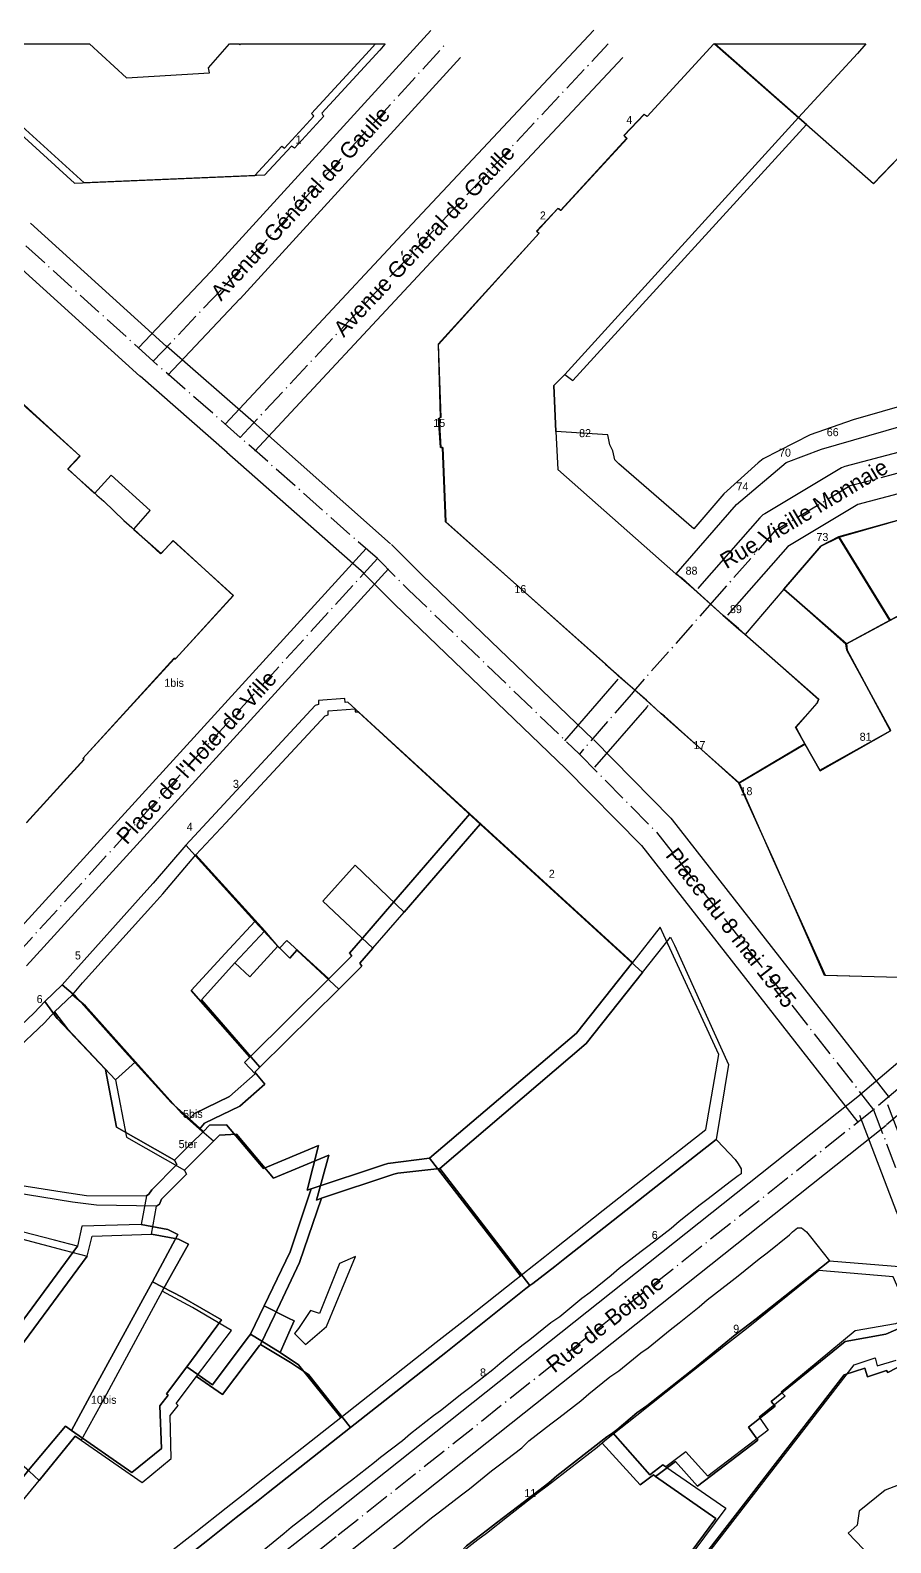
# Model space of a CAD drawing. Header units: metres. Extents: x 1927837 to 1928448, y 4266568 to 4267119.
# Drawn here: x 1927948.6 to 1928034.6, y 4266967 to 4267118.2 of the extents above; entities that cross this region are included whole.
import ezdxf
from ezdxf.enums import TextEntityAlignment as Align

# ---------------------------------------------------------------- set-up
doc = ezdxf.new("R2010")
doc.units = ezdxf.units.M
doc.linetypes.add('DASHDOT', pattern=[3.556, 2.54, -0.508, 0, -0.508])
for name, color, linetype in [('BAT_BATI', 8, 'CONTINUOUS'), ('CAD_LIMITE', 94, 'CONTINUOUS'), ('TXT_ADRESSE', 8, 'CONTINUOUS'), ('TXT_VOIE', 7, 'CONTINUOUS'), ('VOI_AXE', 1, 'DASHDOT'), ('VOI_BORDURE', 7, 'CONTINUOUS')]:
    doc.layers.add(name, color=color, linetype=linetype)

msp = doc.modelspace()

# ---------------------------------------------------------------- linework, layer by layer
at = {"layer": 'BAT_BATI'}
for points in [[(1927938.76, 4267116.8), (1927954.5, 4267116.8), (1927958.19, 4267113.41), (1927966.49, 4267113.9), (1927966.39, 4267114.4), (1927968.49, 4267116.8), (1927969.4, 4267116.8), (1927969.5, 4267116.7), (1927969.59, 4267116.8), (1927984, 4267116.8), (1927984.01, 4267116.78), (1927983.51, 4267116.18), (1927977.7, 4267109.89), (1927977.8, 4267109.69), (1927977.9, 4267109.58), (1927974.99, 4267106.38), (1927974.69, 4267106.58), (1927971.99, 4267103.69), (1927953.97, 4267102.9), (1927946.27, 4267109.91)], [(1928048.43, 4267084.3), (1928030.81, 4267079.21), (1928026.5, 4267077.71), (1928021.8, 4267075.32), (1928021.3, 4267074.92), (1928017.89, 4267071.82), (1928014.89, 4267068.32), (1928007.39, 4267074.83), (1928006.99, 4267075.23), (1928006.79, 4267076.13), (1928006.49, 4267076.73), (1928006.29, 4267077.73), (1928001.09, 4267078.04), (1928000.89, 4267082.64), (1928001.99, 4267083.74), (1928002.79, 4267083.14), (1928026.13, 4267108.74), (1928032.83, 4267102.83), (1928038.54, 4267108.73)], [(1927947.55, 4267081.09), (1927953.55, 4267075.58), (1927952.34, 4267074.28), (1927955.04, 4267071.88), (1927955.24, 4267071.68), (1927955.94, 4267071.08), (1927957.94, 4267069.17), (1927958.74, 4267068.47), (1927958.94, 4267068.27), (1927961.64, 4267065.87), (1927962.85, 4267067.17), (1927968.84, 4267061.66), (1927963.13, 4267055.36), (1927962.93, 4267055.36), (1927953.82, 4267045.36), (1927953.92, 4267045.26), (1927948.21, 4267038.96)], [(1927962.95, 4266964.59), (1927966.15, 4266967.09), (1927969.16, 4266969.48), (1927971.36, 4266971.18), (1927972.36, 4266971.98), (1927980.58, 4266978.48), (1927990.09, 4266985.98), (1927993.09, 4266988.38), (1927998.1, 4266992.37), (1927998.5, 4266992.67), (1927998.8, 4266992.87), (1928001.01, 4266994.57), (1928002.01, 4266995.37), (1928006.82, 4266999.17), (1928010.62, 4267002.17), (1928017.13, 4267007.27), (1928017.23, 4267007.17), (1928019.03, 4267005.27), (1928019.33, 4267004.86), (1928019.63, 4267004.36), (1928019.63, 4267003.86), (1928019.33, 4267003.66), (1928018.53, 4267003.06), (1928016.32, 4267001.36), (1928015.52, 4267000.76), (1928013.42, 4266999.07), (1928012.62, 4266998.37), (1928010.42, 4266996.67), (1928009.61, 4266996.07), (1928007.41, 4266994.37), (1928006.61, 4266993.67), (1928004.51, 4266991.97), (1928003.71, 4266991.37), (1928001.5, 4266989.57), (1928000.6, 4266988.97), (1927998.5, 4266987.27), (1927997.7, 4266986.67), (1927995.49, 4266984.87), (1927994.79, 4266984.27), (1927992.49, 4266982.47), (1927991.69, 4266981.87), (1927989.58, 4266980.17), (1927988.88, 4266979.67), (1927986.58, 4266977.87), (1927985.78, 4266977.17), (1927983.57, 4266975.48), (1927982.97, 4266974.98), (1927980.67, 4266973.18), (1927979.87, 4266972.58), (1927977.67, 4266970.88), (1927976.86, 4266970.18), (1927974.66, 4266968.48), (1927973.96, 4266967.88), (1927971.76, 4266966.08)], [(1927983.57, 4266965.37), (1927985.77, 4266967.07), (1927986.47, 4266967.67), (1927988.67, 4266969.47), (1927989.47, 4266970.07), (1927991.68, 4266971.76), (1927992.48, 4266972.36), (1927994.68, 4266974.16), (1927995.48, 4266974.76), (1927997.69, 4266976.46), (1927998.39, 4266977.16), (1928000.59, 4266978.86), (1928001.39, 4266979.46), (1928003.6, 4266981.16), (1928004.4, 4266981.86), (1928006.5, 4266983.56), (1928007.4, 4266984.16), (1928009.6, 4266985.96), (1928010.31, 4266986.46), (1928012.51, 4266988.26), (1928013.41, 4266988.96), (1928015.41, 4266990.56), (1928016.22, 4266991.26), (1928018.42, 4266992.96), (1928019.32, 4266993.66), (1928021.42, 4266995.35), (1928022.22, 4266995.95), (1928024.43, 4266997.75), (1928024.73, 4266998.05), (1928025.23, 4266998.45), (1928025.63, 4266998.45), (1928026.13, 4266998.05), (1928026.53, 4266997.55), (1928028.43, 4266995.15), (1928021.12, 4266989.35), (1928019.01, 4266987.75), (1928015.11, 4266984.55), (1928014.61, 4266984.15), (1928010.2, 4266980.65), (1928009.2, 4266979.95), (1928007.2, 4266978.26), (1928006.79, 4266977.96), (1928006.19, 4266977.56), (1928001.19, 4266973.66), (1928000.39, 4266972.96), (1927997.28, 4266970.56), (1927995.18, 4266968.96), (1927994.28, 4266968.26), (1927992.17, 4266966.66)], [(1927944.04, 4266966.31), (1927945.94, 4266968.81), (1927947.34, 4266970.61), (1927949.45, 4266973.21), (1927953.05, 4266977.61), (1927953.65, 4266977.21), (1927959.75, 4266973), (1927962.66, 4266975.39), (1927962.56, 4266979.7), (1927963.36, 4266980.7), (1927963.16, 4266980.9), (1927965.17, 4266983.6), (1927967.77, 4266981.79), (1927971.48, 4266986.69), (1927971.58, 4266986.8), (1927974.58, 4266984.99), (1927976.38, 4266983.79), (1927980.58, 4266978.48), (1927972.36, 4266971.98), (1927971.36, 4266971.18), (1927969.16, 4266969.48), (1927966.15, 4266967.09), (1927962.95, 4266964.59)], [(1928012.38, 4266960.84), (1928030.92, 4266984.74), (1928033.02, 4266985.44), (1928033.22, 4266984.64), (1928035.12, 4266985.23)], [(1928044.12, 4266976.12), (1928034.01, 4266972.23), (1928031.41, 4266970.13), (1928031.21, 4266968.73), (1928030.3, 4266967.93), (1928034.8, 4266963.22)]]:
    msp.add_lwpolyline(points, dxfattribs=at)
for points in [[(1928025.33, 4267109.44), (1928001.99, 4267083.74), (1928000.89, 4267082.64), (1928001.09, 4267078.04), (1928001.28, 4267074.24), (1928013.08, 4267063.82), (1928013.68, 4267063.41), (1928014.88, 4267062.31), (1928017.78, 4267059.71), (1928019.38, 4267058.31), (1928019.98, 4267057.8), (1928027.38, 4267051.29), (1928027.18, 4267050.89), (1928025.08, 4267048.49), (1928025.97, 4267046.79), (1928019.37, 4267042.89), (1928011.97, 4267049.61), (1928011.57, 4267049.91), (1928010.17, 4267051.21), (1928007.37, 4267053.61), (1928006.07, 4267054.82), (1927990.07, 4267069.04), (1927989.77, 4267076.45), (1927989.57, 4267076.45), (1927989.38, 4267079.35), (1927989.58, 4267079.45), (1927989.38, 4267086.76), (1927999.4, 4267097.86), (1927999.3, 4267097.96), (1927999.2, 4267098.06), (1928001.31, 4267100.36), (1928001.41, 4267100.36), (1928001.61, 4267100.15), (1928008.22, 4267107.35), (1928008.02, 4267107.55), (1928007.92, 4267107.65), (1928009.92, 4267109.75), (1928010.12, 4267109.65), (1928010.22, 4267109.55), (1928016.88, 4267116.8), (1928017, 4267116.8)], [(1928031.24, 4267115.84), (1928025.33, 4267109.44), (1928017, 4267116.8), (1928032.09, 4267116.8)], [(1928038.9, 4267061.49), (1928034.49, 4267059.19), (1928029.4, 4267067.5), (1928036.7, 4267069.6)], [(1928034.49, 4267059.19), (1928030.09, 4267056.79), (1928023.89, 4267062.3), (1928027.59, 4267066.6), (1928029.4, 4267067.5)], [(1928046.59, 4267046.77), (1928046.69, 4267046.67), (1928045.89, 4267045.97), (1928051.68, 4267036.66), (1928035.96, 4267024.26), (1928036.26, 4267023.96), (1928035.56, 4267023.36), (1928035.36, 4267023.46), (1928027.95, 4267023.67), (1928022.86, 4267035.28), (1928019.37, 4267042.89), (1928025.97, 4267046.79), (1928027.47, 4267044.19), (1928034.58, 4267048.18), (1928030.19, 4267056.19), (1928030.09, 4267056.79), (1928034.49, 4267059.19), (1928038.9, 4267061.49)], [(1927981.04, 4267050.04), (1927981.34, 4267050.03), (1927993.54, 4267038.81), (1927985.93, 4267030.02), (1927981.03, 4267034.72), (1927977.82, 4267031.12), (1927982.82, 4267026.41), (1927981.52, 4267024.92), (1927981.72, 4267024.61), (1927979.42, 4267022.32), (1927975.22, 4267026.22), (1927974.51, 4267025.42), (1927973.31, 4267026.62), (1927972.02, 4267028.13), (1927965.12, 4267035.74), (1927968.12, 4267038.94), (1927978.04, 4267049.64), (1927978.34, 4267049.74), (1927978.34, 4267050.14), (1927981.04, 4267050.34)], [(1928009.74, 4267023.99), (1928004.13, 4267016.89), (1927989.51, 4267004.39), (1927985.3, 4267003.9), (1927984.9, 4267003.8), (1927977.69, 4267001.4), (1927977.19, 4267001.2), (1927978.4, 4267005.7), (1927972.89, 4267003.41), (1927969.19, 4267007.81), (1927967.49, 4267007.72), (1927966.89, 4267007.12), (1927965.49, 4267008.32), (1927965.99, 4267008.92), (1927969.5, 4267010.62), (1927972, 4267012.81), (1927971, 4267014.02), (1927971.5, 4267014.52), (1927979.42, 4267022.32), (1927981.72, 4267024.61), (1927981.52, 4267024.92), (1927982.82, 4267026.41), (1927985.93, 4267030.02), (1927993.54, 4267038.81)], [(1927971, 4267014.02), (1927972, 4267012.81), (1927969.5, 4267010.62), (1927965.99, 4267008.92), (1927965.49, 4267008.32), (1927963.69, 4267009.92), (1927959.09, 4267015.03), (1927954.09, 4267020.64), (1927952.79, 4267021.74), (1927953.8, 4267022.94), (1927960.91, 4267030.84), (1927961.81, 4267031.84), (1927965.12, 4267035.74), (1927972.02, 4267028.13), (1927969.01, 4267024.93), (1927965.7, 4267021.23), (1927971.5, 4267014.52)], [(1927973.31, 4267026.62), (1927974.51, 4267025.42), (1927975.22, 4267026.22), (1927979.42, 4267022.32), (1927971.5, 4267014.52), (1927965.7, 4267021.23), (1927969.01, 4267024.93), (1927970.51, 4267023.53)], [(1928012.95, 4267026.69), (1928018.34, 4267014.77), (1928017.13, 4267007.27), (1928010.62, 4267002.17), (1928006.82, 4266999.17), (1928002.01, 4266995.37), (1928001.01, 4266994.57), (1927998.8, 4266992.87), (1927998.5, 4266992.67), (1927989.51, 4267004.39), (1928004.13, 4267016.89), (1928009.74, 4267023.99), (1928012.55, 4267027.49)], [(1927954.09, 4267020.64), (1927959.09, 4267015.03), (1927957.09, 4267013.23), (1927952.29, 4267018.34), (1927950.99, 4267020.04), (1927952.79, 4267021.74)], [(1927952.29, 4267018.34), (1927957.09, 4267013.23), (1927958.19, 4267007.52), (1927963.99, 4267004.22), (1927964.19, 4267003.82), (1927961.68, 4267001.32), (1927961.48, 4267000.82), (1927961.18, 4267000.62), (1927955.18, 4267000.72), (1927952.78, 4267001.02), (1927946.67, 4267002.03), (1927944.07, 4267002.83), (1927939.97, 4267004.04), (1927936.27, 4267005.94), (1927938.17, 4267007.74), (1927940.67, 4267010.14), (1927949.99, 4267018.94), (1927950.99, 4267020.04)], [(1927964.77, 4266990.5), (1927961.77, 4266992.11), (1927964.38, 4266996.81), (1927963.38, 4266997.31), (1927960.68, 4266997.81), (1927961.18, 4267000.62), (1927961.48, 4267000.82), (1927961.68, 4267001.32), (1927964.19, 4267003.82), (1927963.99, 4267004.22), (1927965.59, 4267005.82), (1927966.89, 4267007.12), (1927967.49, 4267007.72), (1927969.19, 4267007.81), (1927972.89, 4267003.41), (1927978.4, 4267005.7), (1927977.19, 4267001.2), (1927977.69, 4267001.4), (1927975.49, 4266995), (1927972.98, 4266989.7), (1927971.58, 4266986.8), (1927971.48, 4266986.69), (1927967.77, 4266981.79), (1927965.17, 4266983.6), (1927968.68, 4266988.2)], [(1927975.49, 4266995), (1927977.69, 4267001.4), (1927984.9, 4267003.8), (1927985.3, 4267003.9), (1927989.51, 4267004.39), (1927998.5, 4266992.67), (1927998.1, 4266992.37), (1927993.09, 4266988.38), (1927990.09, 4266985.98), (1927980.58, 4266978.48), (1927976.38, 4266983.79), (1927974.58, 4266984.99), (1927971.58, 4266986.8), (1927972.98, 4266989.7)], [(1927960.68, 4266997.81), (1927963.38, 4266997.31), (1927964.38, 4266996.81), (1927961.77, 4266992.11), (1927955.76, 4266981.01), (1927953.65, 4266977.21), (1927953.05, 4266977.61), (1927949.45, 4266973.21), (1927948.45, 4266974.11), (1927943.45, 4266978.42), (1927941.54, 4266976.72), (1927941.64, 4266975.41), (1927940.24, 4266973.81), (1927937.94, 4266975.72), (1927942.35, 4266980.42), (1927945.55, 4266983.82), (1927954.27, 4266995.62), (1927954.77, 4266997.62)], [(1927951.97, 4266996.22), (1927954.27, 4266995.62), (1927945.55, 4266983.82), (1927942.05, 4266987.22), (1927939.95, 4266989.43), (1927939.75, 4266989.63), (1927945.06, 4266996.33), (1927944.66, 4266996.53), (1927945.57, 4266997.93)], [(1927976.08, 4266986.79), (1927978.18, 4266988.59), (1927981.09, 4266995.59), (1927979.49, 4266994.89), (1927977.48, 4266989.89), (1927976.58, 4266990.19), (1927975.38, 4266988.39), (1927974.98, 4266987.89), (1927975.58, 4266987.29)], [(1928014.1, 4266976.05), (1928012.1, 4266974.55), (1928011.8, 4266974.75), (1928010.49, 4266973.75), (1928006.79, 4266977.96), (1928007.2, 4266978.26), (1928009.2, 4266979.95), (1928010.2, 4266980.65), (1928014.61, 4266984.15), (1928015.11, 4266984.55), (1928019.01, 4266987.75), (1928021.12, 4266989.35), (1928028.43, 4266995.15), (1928035.83, 4266994.54), (1928036.93, 4266992.04), (1928037.83, 4266990.04), (1928035.03, 4266988.84), (1928031.02, 4266988.14), (1928023.61, 4266982.04), (1928024.01, 4266981.64), (1928021.41, 4266979.54), (1928022.31, 4266978.24), (1928016.3, 4266973.64)], [(1927999.27, 4266956.55), (1927991.87, 4266966.36), (1927992.17, 4266966.66), (1927994.28, 4266968.26), (1927995.18, 4266968.96), (1927997.28, 4266970.56), (1928000.39, 4266972.96), (1928001.19, 4266973.66), (1928006.19, 4266977.56), (1928006.79, 4266977.96), (1928010.49, 4266973.75), (1928011.8, 4266974.75), (1928012.1, 4266974.55), (1928018.1, 4266970.44), (1928011.68, 4266961.84), (1928012.38, 4266960.84), (1928010.28, 4266958.24), (1928003.97, 4266951.94)]]:
    msp.add_lwpolyline(points, close=True, dxfattribs=at)
at = {"layer": 'CAD_LIMITE'}
for points in [[(1927937.78, 4267116.8), (1927942.1, 4267112.84), (1927941.88, 4267112.59), (1927941.86, 4267112.56), (1927944.98, 4267109.67), (1927945.1, 4267109.79), (1927945.26, 4267109.92), (1927952.99, 4267102.88), (1927971, 4267103.64), (1927973.72, 4267106.56), (1927973.98, 4267106.37), (1927976.91, 4267109.57), (1927976.83, 4267109.66), (1927976.69, 4267109.84), (1927982.46, 4267116.13), (1927983.04, 4267116.77), (1927983.02, 4267116.8)], [(1928016.87, 4267116.8), (1928010.22, 4267109.53), (1928010.07, 4267109.64), (1928009.93, 4267109.76), (1928007.9, 4267107.63), (1928007.99, 4267107.54), (1928008.18, 4267107.36), (1928001.56, 4267100.15), (1928001.35, 4267100.31), (1928001.29, 4267100.36), (1927999.18, 4267098.08), (1927999.31, 4267097.98), (1927999.43, 4267097.87), (1927989.35, 4267086.77), (1927989.61, 4267079.45), (1927989.42, 4267079.38), (1927989.61, 4267076.46), (1927989.8, 4267076.44), (1927990.09, 4267069.01), (1928006.06, 4267054.79), (1928007.4, 4267053.62), (1928010.13, 4267051.19), (1928011.53, 4267049.93), (1928011.92, 4267049.58), (1928019.41, 4267042.93), (1928025.98, 4267046.82), (1928025.03, 4267048.5), (1928027.21, 4267050.89), (1928027.35, 4267051.28), (1928020, 4267057.76), (1928019.34, 4267058.35), (1928017.82, 4267059.67), (1928014.89, 4267062.28), (1928013.66, 4267063.36), (1928013.12, 4267063.83), (1928019.14, 4267070.75), (1928024.1, 4267074.94), (1928027.66, 4267076.28), (1928035.62, 4267078.6)], [(1928016.96, 4267116.8), (1928025.37, 4267109.4), (1928026.17, 4267108.71), (1928032.85, 4267102.82), (1928038.58, 4267108.76), (1928045.89, 4267108.35), (1928045.91, 4267108.82), (1928056.24, 4267107.69)], [(1928045.89, 4267108.35), (1928038.58, 4267108.76), (1928032.85, 4267102.82), (1928026.17, 4267108.71), (1928025.37, 4267109.4), (1928016.96, 4267116.8)], [(1927948.2, 4267038.94), (1927953.96, 4267045.28), (1927953.84, 4267045.36), (1927962.95, 4267055.34), (1927963.09, 4267055.32), (1927968.87, 4267061.65), (1927962.84, 4267067.13), (1927961.6, 4267065.82), (1927958.91, 4267068.29), (1927960.56, 4267070.17), (1927956.66, 4267073.68), (1927955, 4267071.87), (1927952.33, 4267074.31), (1927953.52, 4267075.62), (1927947.49, 4267081.06)], [(1928038.89, 4267061.51), (1928036.68, 4267069.57), (1928029.34, 4267067.54), (1928034.48, 4267059.15), (1928038.89, 4267061.51)], [(1928030.13, 4267056.83), (1928034.48, 4267059.15), (1928029.34, 4267067.54), (1928027.6, 4267066.63), (1928023.87, 4267062.28), (1928030.13, 4267056.83)], [(1928038.89, 4267061.51), (1928034.48, 4267059.15), (1928030.13, 4267056.83), (1928030.2, 4267056.18), (1928034.54, 4267048.13), (1928027.51, 4267044.13), (1928025.98, 4267046.82), (1928019.41, 4267042.93)], [(1928025.98, 4267046.82), (1928027.51, 4267044.13), (1928034.54, 4267048.13), (1928030.2, 4267056.18), (1928030.13, 4267056.83), (1928023.87, 4267062.28), (1928020, 4267057.76), (1928027.35, 4267051.28), (1928027.21, 4267050.89), (1928025.03, 4267048.5), (1928025.98, 4267046.82)], [(1927992.51, 4267039.82), (1927980.32, 4267050.99), (1927980.04, 4267050.97), (1927980.01, 4267051.37), (1927977.37, 4267051.17), (1927977.37, 4267050.75), (1927977.03, 4267050.67), (1927967.07, 4267039.91), (1927964.13, 4267036.71), (1927971.03, 4267029.08), (1927972.32, 4267027.66), (1927973.49, 4267026.4), (1927974.22, 4267027.17), (1927978.4, 4267023.34), (1927980.7, 4267025.65), (1927980.48, 4267025.92), (1927981.81, 4267027.45), (1927984.89, 4267031.03), (1927992.51, 4267039.82)], [(1928019.41, 4267042.93), (1928022.83, 4267035.24), (1928028, 4267023.7), (1928035.37, 4267023.51)], [(1928008.75, 4267024.99), (1927992.51, 4267039.82), (1927984.89, 4267031.03), (1927981.81, 4267027.45), (1927980.48, 4267025.92), (1927980.7, 4267025.65), (1927978.4, 4267023.34), (1927970.53, 4267015.51), (1927969.99, 4267014.97), (1927971.04, 4267013.84), (1927968.49, 4267011.59), (1927964.97, 4267009.89), (1927964.47, 4267009.34), (1927965.87, 4267008.09), (1927966.48, 4267008.71), (1927968.18, 4267008.76), (1927971.87, 4267004.37), (1927977.38, 4267006.67), (1927976.23, 4267002.21), (1927976.66, 4267002.35), (1927983.89, 4267004.76), (1927984.29, 4267004.88), (1927988.47, 4267005.42), (1928003.16, 4267017.92), (1928008.75, 4267024.99)], [(1927951.75, 4267022.73), (1927953.08, 4267021.61), (1927958.07, 4267016.06), (1927962.65, 4267010.97), (1927964.47, 4267009.34), (1927964.97, 4267009.89), (1927968.49, 4267011.59), (1927971.04, 4267013.84), (1927969.99, 4267014.97), (1927970.53, 4267015.51), (1927964.66, 4267022.17), (1927968.04, 4267025.88), (1927971.03, 4267029.08), (1927964.13, 4267036.71), (1927960.84, 4267032.89), (1927959.93, 4267031.86), (1927952.83, 4267023.95), (1927951.75, 4267022.73)], [(1927970.53, 4267015.51), (1927978.4, 4267023.34), (1927974.22, 4267027.17), (1927973.49, 4267026.4), (1927972.32, 4267027.66), (1927971.03, 4267029.08), (1927968.04, 4267025.88), (1927964.66, 4267022.17), (1927970.53, 4267015.51)], [(1928008.75, 4267024.99), (1928003.16, 4267017.92), (1927988.47, 4267005.42), (1927997.55, 4266993.65), (1927997.8, 4266993.86), (1928000, 4266995.6), (1928000.99, 4266996.38), (1928005.82, 4267000.2), (1928009.6, 4267003.17), (1928016.1, 4267008.29), (1928017.37, 4267015.79), (1928011.89, 4267027.72), (1928011.53, 4267028.51), (1928008.75, 4267024.99)], [(1927962.99, 4267005.22), (1927964.63, 4267006.84), (1927965.87, 4267008.09), (1927964.47, 4267009.34), (1927962.65, 4267010.97), (1927958.07, 4267016.06), (1927953.08, 4267021.61), (1927951.75, 4267022.73), (1927950.03, 4267021.09), (1927951.27, 4267019.39), (1927956.1, 4267014.28), (1927957.19, 4267008.5), (1927962.99, 4267005.22)], [(1927950.03, 4267021.09), (1927948.96, 4267019.95), (1927939.64, 4267011.1), (1927937.14, 4267008.72), (1927935.28, 4267006.94), (1927938.98, 4267005.07), (1927943.04, 4267003.82), (1927945.63, 4267003.03), (1927951.76, 4267002.06), (1927954.21, 4267001.69), (1927960.18, 4267001.65), (1927960.43, 4267001.82), (1927960.71, 4267002.25), (1927963.22, 4267004.78), (1927962.99, 4267005.22), (1927957.19, 4267008.5), (1927956.1, 4267014.28), (1927951.27, 4267019.39), (1927950.03, 4267021.09)], [(1927960.18, 4267001.65), (1927959.65, 4266998.8), (1927962.33, 4266998.3), (1927963.33, 4266997.79), (1927960.78, 4266993.06), (1927963.77, 4266991.52), (1927967.69, 4266989.24), (1927964.21, 4266984.56), (1927966.8, 4266982.74), (1927970.45, 4266987.67), (1927970.49, 4266987.64), (1927970.59, 4266987.81), (1927971.95, 4266990.67), (1927974.53, 4266996.04), (1927976.66, 4267002.35), (1927976.23, 4267002.21), (1927977.38, 4267006.67), (1927971.87, 4267004.37), (1927968.18, 4267008.76), (1927966.48, 4267008.71), (1927965.87, 4267008.09), (1927964.63, 4267006.84), (1927962.99, 4267005.22), (1927963.22, 4267004.78), (1927960.71, 4267002.25), (1927960.43, 4267001.82), (1927960.18, 4267001.65)], [(1927988.47, 4267005.42), (1927984.29, 4267004.88), (1927983.89, 4267004.76), (1927976.66, 4267002.35), (1927974.53, 4266996.04), (1927971.95, 4266990.67), (1927974.38, 4266989.42), (1927974.93, 4266989.15), (1927974.54, 4266988.27), (1927973.54, 4266986), (1927975.37, 4266984.74), (1927979.6, 4266979.49), (1927989.13, 4266987.01), (1927992.13, 4266989.37), (1927997.13, 4266993.33), (1927997.55, 4266993.65), (1927988.47, 4267005.42)], [(1927944.95, 4266969.82), (1927946.36, 4266971.62), (1927948.39, 4266974.24), (1927952.09, 4266978.61), (1927952.7, 4266978.19), (1927954.77, 4266982.02), (1927960.78, 4266993.06), (1927963.33, 4266997.79), (1927962.33, 4266998.3), (1927959.65, 4266998.8), (1927953.73, 4266998.61), (1927953.28, 4266996.61), (1927944.55, 4266984.78), (1927941.33, 4266981.4), (1927936.93, 4266976.76), (1927939.21, 4266974.79), (1927944.95, 4266969.82)], [(1927938.99, 4266990.38), (1927941.09, 4266988.26), (1927944.55, 4266984.78), (1927953.28, 4266996.61), (1927951, 4266997.21), (1927944.51, 4266998.89), (1927943.69, 4266997.54), (1927944.09, 4266997.31), (1927938.76, 4266990.62), (1927938.99, 4266990.38)], [(1928005.74, 4266976.94), (1928009.53, 4266972.75), (1928010.85, 4266973.76), (1928011.07, 4266973.58), (1928013.06, 4266975.08), (1928015.26, 4266972.64), (1928021.28, 4266977.24), (1928020.35, 4266978.53), (1928023, 4266980.61), (1928022.62, 4266981.08), (1928030.02, 4266987.09), (1928034.06, 4266987.83), (1928036.84, 4266989.03), (1928035.92, 4266991.05), (1928034.79, 4266993.55), (1928027.38, 4266994.17), (1928020.16, 4266988.37), (1928018.04, 4266986.71), (1928014.07, 4266983.54), (1928013.59, 4266983.18), (1928009.19, 4266979.69), (1928008.22, 4266978.91), (1928006.15, 4266977.28), (1928005.74, 4266976.94)], [(1927960.78, 4266993.06), (1927954.77, 4266982.02), (1927952.7, 4266978.19), (1927958.74, 4266973.99), (1927961.7, 4266976.4), (1927961.53, 4266980.66), (1927962.35, 4266981.73), (1927962.19, 4266981.87), (1927964.21, 4266984.56), (1927967.69, 4266989.24), (1927963.77, 4266991.52), (1927960.78, 4266993.06)], [(1927971.95, 4266990.67), (1927970.59, 4266987.81), (1927973.54, 4266986), (1927974.54, 4266988.27), (1927974.93, 4266989.15), (1927974.38, 4266989.42), (1927971.95, 4266990.67)], [(1928038.18, 4266986.03), (1928036.84, 4266989.03), (1928034.06, 4266987.83), (1928030.02, 4266987.09), (1928022.62, 4266981.08), (1928023, 4266980.61), (1928020.35, 4266978.53), (1928021.28, 4266977.24), (1928015.26, 4266972.64), (1928013.06, 4266975.08), (1928011.07, 4266973.58), (1928017.07, 4266969.39), (1928010.72, 4266960.79), (1928011.4, 4266959.84), (1928029.9, 4266983.76), (1928031.97, 4266984.41), (1928032.25, 4266983.57), (1928034.13, 4266984.18), (1928034.27, 4266983.99), (1928038.18, 4266986.03)], [(1927961.97, 4266965.58), (1927965.11, 4266968.06), (1927968.14, 4266970.46), (1927970.31, 4266972.16), (1927971.34, 4266972.99), (1927979.6, 4266979.49), (1927975.37, 4266984.74), (1927973.54, 4266986), (1927970.59, 4266987.81), (1927970.49, 4266987.64), (1927970.45, 4266987.67), (1927966.8, 4266982.74), (1927964.21, 4266984.56), (1927962.19, 4266981.87), (1927962.35, 4266981.73), (1927961.53, 4266980.66), (1927961.7, 4266976.4), (1927958.74, 4266973.99), (1927952.7, 4266978.19), (1927952.09, 4266978.61), (1927948.39, 4266974.24), (1927946.36, 4266971.62), (1927944.95, 4266969.82)], [(1928038.18, 4266986.03), (1928034.27, 4266983.99), (1928034.13, 4266984.18), (1928032.25, 4266983.57), (1928031.97, 4266984.41), (1928029.9, 4266983.76), (1928011.4, 4266959.84), (1928009.27, 4266957.22), (1928002.91, 4266950.97), (1928003.02, 4266950.51), (1928001.54, 4266949.16), (1928010.52, 4266939.1)], [(1928011.4, 4266959.84), (1928010.72, 4266960.79), (1928017.07, 4266969.39), (1928011.07, 4266973.58), (1928010.85, 4266973.76), (1928009.53, 4266972.75), (1928005.74, 4266976.94), (1928005.21, 4266976.5), (1928000.23, 4266972.62), (1927999.34, 4266971.95), (1927996.28, 4266969.57), (1927994.18, 4266967.91), (1927993.3, 4266967.25), (1927991.21, 4266965.63), (1927990.89, 4266965.32), (1927998.26, 4266955.52), (1928002.91, 4266950.97), (1928009.27, 4266957.22), (1928011.4, 4266959.84)]]:
    msp.add_lwpolyline(points, dxfattribs=at)
at = {"layer": 'VOI_AXE'}
for points in [[(1927960.86, 4267085.08), (1927968.07, 4267092.68), (1927990.1, 4267116.8)], [(1927969.56, 4267077.47), (1927987.19, 4267096.37), (1928006.34, 4267116.8)], [(1927960.86, 4267085.08), (1927947.26, 4267097.4)], [(1927969.56, 4267077.47), (1927960.86, 4267085.08)], [(1928057.23, 4267079.69), (1928030.5, 4267072.61), (1928022.99, 4267068.11), (1928017.18, 4267061.51), (1928009.07, 4267052.31), (1928008.67, 4267051.81), (1928003.46, 4267045.81)], [(1927983.26, 4267065.35), (1927969.56, 4267077.47)], [(1927983.26, 4267065.35), (1927947.09, 4267025.65)], [(1927983.26, 4267065.35), (1927986.36, 4267062.24), (1928003.46, 4267045.81)], [(1928003.46, 4267045.81), (1928011.15, 4267038), (1928032.85, 4267010.26)], [(1928071.51, 4267043.05), (1928032.85, 4267010.26)], [(1928032.85, 4267010.26), (1927979.16, 4266967.57)], [(1928032.85, 4267010.26), (1928036.54, 4267000.54), (1928041.73, 4266988.53), (1928048.62, 4266971.81), (1928057.01, 4266954.89)], [(1927979.16, 4266967.57), (1927972.55, 4266962.38)]]:
    msp.add_lwpolyline(points, dxfattribs=at)
at = {"layer": 'VOI_BORDURE'}
for points in [[(1927959.41, 4267086.46), (1927966.61, 4267094.04), (1927988.62, 4267118.14)], [(1927968.1, 4267078.83), (1927985.73, 4267097.73), (1927985.73, 4267097.73), (1928004.88, 4267118.16)], [(1927962.31, 4267083.7), (1927969.52, 4267091.3), (1927969.55, 4267091.33), (1927991.57, 4267115.45)], [(1927971.02, 4267076.1), (1927988.65, 4267095), (1928007.8, 4267115.43)], [(1927962.2, 4267086.56), (1927948.6, 4267098.89)], [(1927959.52, 4267083.6), (1927945.92, 4267095.92)], [(1927970.88, 4267078.97), (1927962.18, 4267086.59)], [(1927968.24, 4267075.96), (1927959.54, 4267083.58)], [(1928056.72, 4267081.62), (1928029.99, 4267074.54), (1928029.81, 4267074.48), (1928029.64, 4267074.41), (1928029.48, 4267074.32), (1928021.97, 4267069.83), (1928021.79, 4267069.71), (1928021.64, 4267069.58), (1928021.49, 4267069.43), (1928015.68, 4267062.83), (1928015.27, 4267062.37)], [(1927984.58, 4267066.84), (1927970.89, 4267078.97)], [(1928057.74, 4267077.75), (1928031.29, 4267070.74), (1928024.29, 4267066.55), (1928018.68, 4267060.19), (1928018.25, 4267059.7)], [(1927981.93, 4267063.85), (1927968.23, 4267075.97)], [(1927982.15, 4267066.36), (1927945.98, 4267026.66)], [(1927984.67, 4267066.76), (1927987.76, 4267063.67), (1928004.84, 4267047.25)], [(1927984.37, 4267064.34), (1927948.2, 4267024.64)], [(1927981.84, 4267063.93), (1927984.94, 4267060.83), (1927984.97, 4267060.8), (1928002.07, 4267044.37)], [(1928007.29, 4267053.29), (1928007.13, 4267053.09), (1928001.95, 4267047.12)], [(1928010.31, 4267050.67), (1928010.23, 4267050.56), (1928010.18, 4267050.5), (1928004.97, 4267044.5)], [(1928004.88, 4267047.22), (1928012.58, 4267039.4), (1928012.73, 4267039.23), (1928034.42, 4267011.49)], [(1928002.03, 4267044.41), (1928009.65, 4267036.68), (1928031.27, 4267009.02)], [(1928070.21, 4267044.57), (1928031.55, 4267011.78)], [(1928072.8, 4267041.52), (1928034.14, 4267008.73)], [(1928031.6, 4267011.82), (1927977.92, 4266969.14)], [(1928034.25, 4267010.79), (1928037.93, 4267001.11), (1928043.11, 4266989.13), (1928043.12, 4266989.1), (1928044.89, 4266984.81)], [(1928034.09, 4267008.69), (1927980.41, 4266966.01)], [(1928031.44, 4267009.72), (1928035.14, 4267000.01), (1928035.16, 4266999.95), (1928040.35, 4266987.95), (1928047.24, 4266971.24), (1928047.28, 4266971.14), (1928054.95, 4266955.67)], [(1927977.93, 4266969.15), (1927971.32, 4266963.95)]]:
    msp.add_lwpolyline(points, dxfattribs=at)

# ---------------------------------------------------------------- texts
at = {"layer": 'TXT_ADRESSE'}
for s, p in [('4', (1928008.14, 4267108.8)), ('1', (1927975.09, 4267106.83)), ('2', (1927999.5, 4267099.25)), ('15', (1927988.85, 4267078.51)), ('82', (1928003.42, 4267077.49)), ('66', (1928028.17, 4267077.59)), ('70', (1928023.4, 4267075.54)), ('74', (1928019.15, 4267072.16)), ('73', (1928027.14, 4267067.11)), ('88', (1928014.06, 4267063.74)), ('16', (1927996.95, 4267061.9)), ('89', (1928018.5, 4267059.9)), ('1bis', (1927961.97, 4267052.53)), ('81', (1928031.46, 4267047.14)), ('17', (1928014.85, 4267046.31)), ('3', (1927968.83, 4267042.43)), ('18', (1928019.55, 4267041.7)), ('4', (1927964.21, 4267038.14)), ('2', (1928000.39, 4267033.44)), ('5', (1927953.04, 4267025.28)), ('6', (1927949.21, 4267020.92)), ('5bis', (1927963.84, 4267009.44)), ('5ter', (1927963.4, 4267006.42)), ('6', (1928010.68, 4266997.34)), ('9', (1928018.82, 4266987.96)), ('8', (1927993.52, 4266983.6)), ('10bis', (1927954.64, 4266980.86)), ('11', (1927997.94, 4266971.53))]:
    msp.add_text(s, height=0.8, dxfattribs=at).set_placement(p)
at = {"layer": 'TXT_VOIE'}
for s, rotation, p in [('Avenue Général de Gaulle', 47.5964, (1927975.55, 4267100.87)), ('Avenue Général de Gaulle', 46.897, (1927987.93, 4267097.15)), ('Rue Vieille Monnaie', -329.0939, (1928025.89, 4267069.84)), ("Place de l'Hotel de Ville", -312.3342, (1927965.18, 4267045.5)), ('Place du 8 mai 1945', -51.9789, (1928018.62, 4267028.45)), ('Rue de Boigne', -321.512, (1928006, 4266988.91))]:
    msp.add_text(s, height=1.6, rotation=rotation, dxfattribs=at).set_placement(p, align=Align.MIDDLE_CENTER)

doc.saveas('drawing.dxf')
